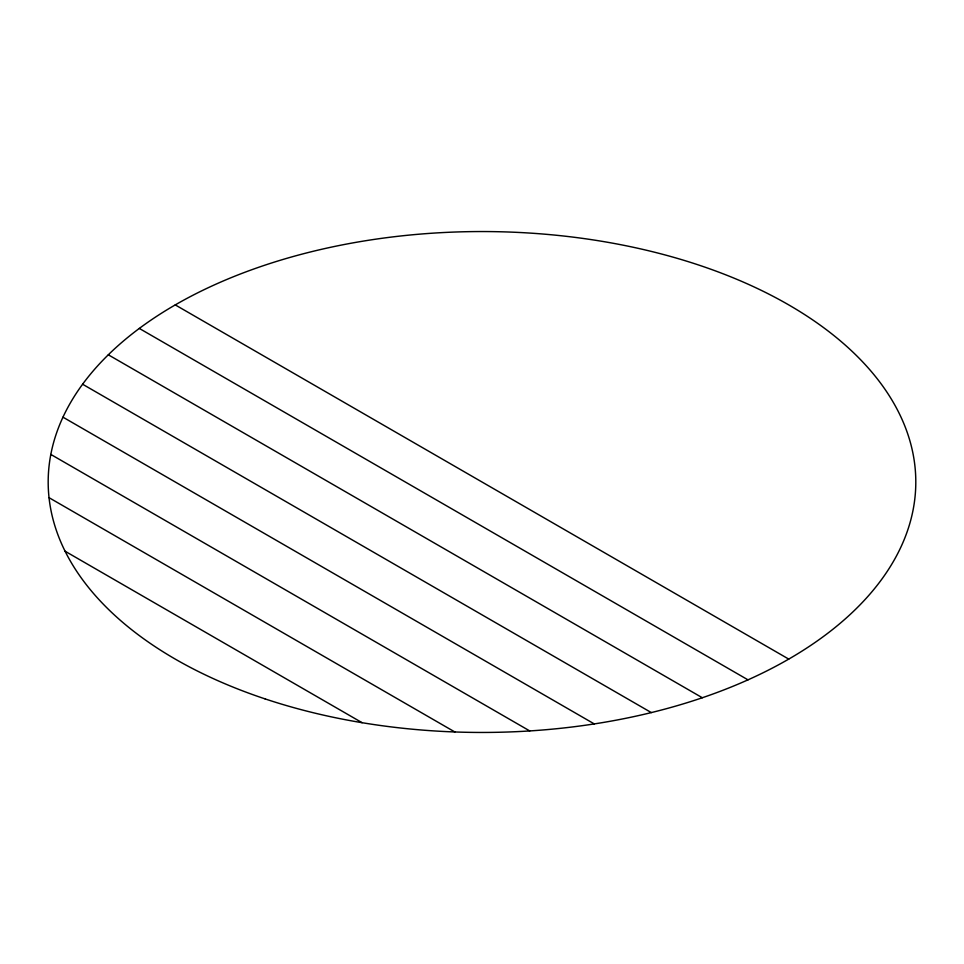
<?xml version="1.0" encoding="UTF-8"?>
<svg xmlns="http://www.w3.org/2000/svg" width="964" height="964" viewBox="0 0 964 964"><rect width="100%" height="100%" fill="white"/><g stroke="black" fill="none" stroke-linecap="round" stroke-linejoin="round"><path stroke-width="1.45" d="M175.255 304.901L788.745 659.099M139.322 328.435L747.992 679.849M108.317 354.8L702.322 697.743M82.615 384.238L651.327 712.589M62.985 417.183L594.27 723.916M50.839 454.442L529.742 730.929M49.056 497.689L454.839 731.965M65.094 551.227L362.103 722.699M265.1 698.9A433.8 250.447 0 0 0 915.8 482A433.8 250.447 0 0 0 265.1 265.1A433.8 250.447 0 0 0 265.1 698.9"/></g></svg>
